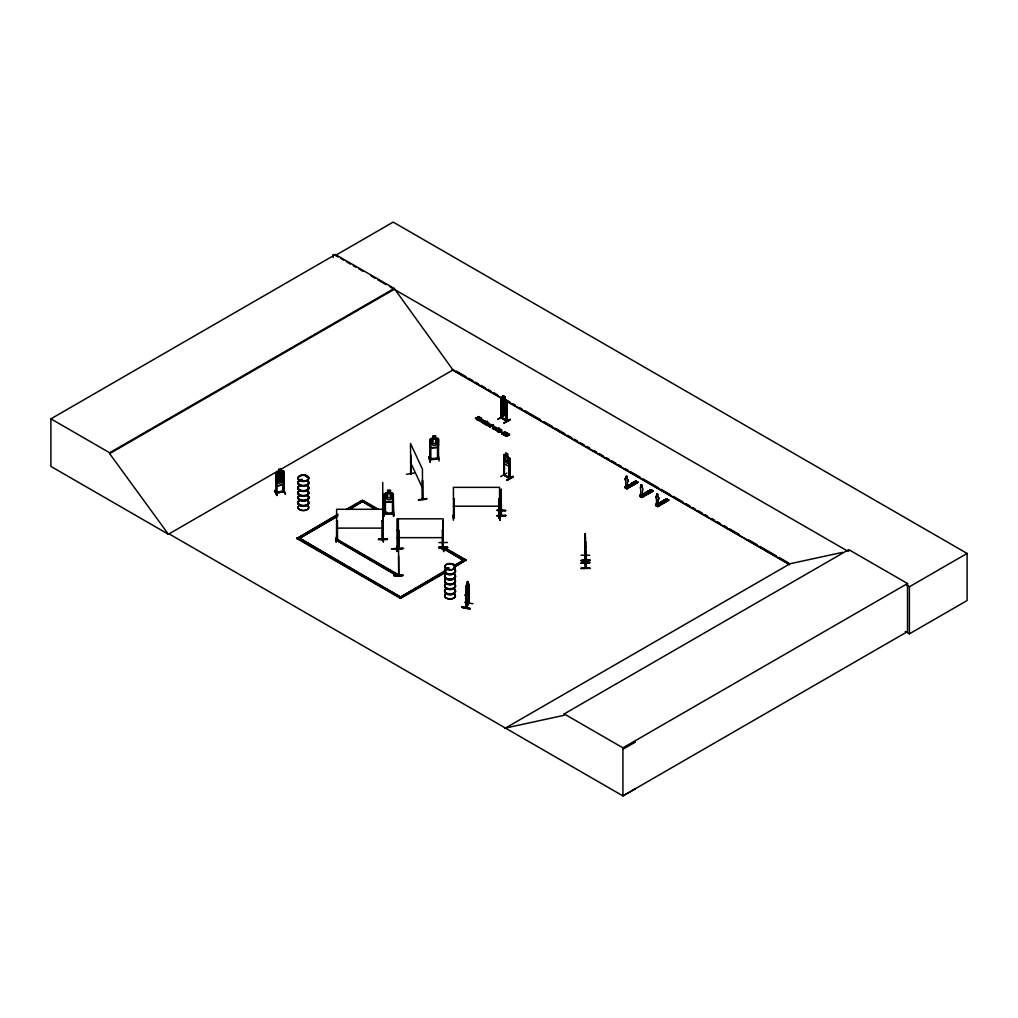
<?xml version="1.0" encoding="UTF-8"?>
<svg xmlns="http://www.w3.org/2000/svg" width="1018" height="1018" viewBox="0 0 1018 1018"><rect width="100%" height="100%" fill="white"/><g stroke="black" fill="none" stroke-linecap="round" stroke-linejoin="round"><path stroke-width="1.5" d="M500.996 504.724L500.945 501.276M585.248 550.725L585.579 555.93M585.261 544.961L585.465 541.563M500.881 504.355L501.021 507.931L501.123 489.034L501.123 515.693L501.123 514.459M500.907 497.509L501.123 499.571M500.856 500.691L500.843 502.039L500.945 495.053M500.856 499.634L500.881 498.387L500.831 501.314M585.35 555.866L585.465 554.046M585.299 544.719L585.337 543.676M585.299 552.418L585.337 551.374M627.215 487.444L627.584 481.501A1.921 1.107 60 0 0 627.292 478.867L627.292 477.175L627.215 478.918A1.921 1.107 60 0 1 627.495 481.552L627.584 481.501M642.243 485.408L642.243 487.597A1.921 1.107 60 0 1 642.612 490.18L642.243 496.122L640.538 494.939L640.538 496.313M658.048 505.246L658.328 499.354A1.921 1.107 60 0 0 658.137 496.669L658.048 496.72A1.921 1.107 60 0 1 658.328 499.354L658.137 505.195M466.002 595.708C468.662 593.965 460.429 598.164 468.305 592.069L468.496 589.295M468.318 592.107L468.611 589.32M626.439 488.411L626.961 488.844L626.668 487.647L627.953 487.1L627.953 487.915L625.841 486.68L625.65 480.394A1.921 1.107 60 0 1 625.943 478.091L625.879 476.246L626.961 476.297M625.765 486.858L626.274 486.171M626.312 486.311L626.121 487.991L625.917 485.917L626.375 486.566L625.637 486.668L626.503 486.566M641.238 495.346L641.136 495.397M656.648 504.699L656.406 498.247A1.921 1.107 60 0 1 656.686 495.944L656.865 493.857M470.036 608.497C455.848 604.387 462.554 609.464 470.061 608.433M585.185 555.472L585.439 560.371M585.744 541.105L585.77 568.133L585.579 562.47M585.795 560.371L585.63 555.548M585.795 567.382L585.465 567.408M585.223 537.008L585.439 567.586M485.675 424.226L485.955 422.763L487.966 422.75L485.955 423.157L485.675 424.621L485.141 423.921L485.675 424.621M479.974 418.144C485.739 417.774 474.121 420.765 479.567 420.256C481.132 419.747 483.817 420.256 481.298 419.836C483.983 420.879 477.671 422.076 479.16 419.391M465.799 587.742L466.129 586.381L465.824 607.988L468.636 603.267L465.799 607.186M468.318 603.789L468.598 584.485L468.484 603.343M468.904 603.432L468.891 584.536M485.141 424.315C481.107 423.259 491.669 419.34 485.471 422.89L487.966 423.144M383.112 513.11L382.73 493.832L382.857 539.731M398.331 518.531L398.725 575.043M398.725 575.386L398.636 556.159M299.788 480.318C300.539 478.116 302.091 481.59 299.839 480.229M306.214 476.399L306.787 476.36M446.38 568.655L448.022 568.528M447.449 568.795L447.182 568.795M453.061 564.697L453.341 565.308M647.015 492.292C646.023 494.061 649.268 492.165 647.168 492.381M663.596 501.989L662.82 502.179M663.761 501.963L662.514 501.759M443.364 543.052L442.983 541.932L443.364 543.141M443.021 523.825L443.021 547.595M501.034 510.12L501.505 511.201L501.123 510.069M501.098 514.523L501.429 515.693L501.123 491.923M656.177 505.691L667.223 499.316L656.165 505.704L655.63 504.368L656.75 503.719L655.783 505.119L657.513 506.111L658.633 504.801L658.786 505.717L657.017 504.495M411.005 462.859L410.738 474.235L410.509 443.466L422.445 469.196L422.47 499.52L422.508 498.26M383.073 512.41L387.209 512.461M382.73 538.166L382.73 539.349M506.888 407.251L506.188 409.236L501.48 406.526L500.932 403.815M509.738 464.501L509.051 466.499L509.802 464.552M443.021 546.411L443.733 551.68L443.263 546.322M506.748 411.832L506.188 413.753L506.888 411.845M506.748 413.919L506.048 415.917L501.289 413.232L500.729 410.534L500.856 397.644L503.007 398.051L503.007 395.735M641.391 495.27L640.64 494.875L640.64 496.25M657.106 503.974L656.508 504.584L657.348 504.063M276.107 472.925L276.069 483.741L276.934 485.955L283.309 484.835L284.251 482.367M283.195 480.14L284.098 477.747M284.213 477.798L283.284 480.254L276.858 481.285L276.043 479.173M438.453 445.07L437.587 447.5L430.958 447.856L430.092 445.655M393.19 499.749L392.248 502.039L385.644 502.065M393.279 499.762L392.312 502.116L385.644 502.116L384.766 499.762M274.555 490.638L277.061 495.486L274.631 490.307M640.907 484.924L641.658 484.683M503.656 415.764L497.878 419.098M503.935 415.866L497.827 419.403M506.799 473.128L500.691 476.628M430.321 461.676L429.023 457.044L430.321 461.943M429.952 462.019L429.023 457.044M336.436 537.084L336.093 542.136L336.513 537.148M384.562 510.845L384.142 516.19L384.562 511.1M396.829 546.322L396.893 551.298M396.867 551.616L396.867 546.297M504.941 396.778L502.867 395.658L504.941 396.778L504.941 399.094L506.951 401.067L506.951 421.325L500.843 417.864L501.619 417.278M501.658 418.004L501.441 417.456M452.832 515.223L453.366 520.236M506.328 420.307C493.603 413.83 509.178 420.167 506.837 421.287M509.191 459.385L509.954 459.589L509.191 459.385L509.115 478.218L509.522 477.417L510.018 478.46L503.948 474.922L503.859 454.931M507.308 433.375L504.075 435.246L503.592 434.571L504.953 432.141L501.759 433.515L502.167 434.139L504.953 432.535L504.992 431.657L505.602 432.396L504.343 434.622L507.308 432.994L504.343 434.622M503.592 434.966L504.953 432.535M504.343 434.228L505.602 432.001M478.664 418.538L477.06 419.187L475.393 418.067L477.862 419.085L477.213 417.291L478.269 416.629A1.451 0.84 0 0 1 479.096 416.706L480.343 417.596L479.631 418.334M508.046 435.5L506.43 436.149L505.335 435.131L507.168 435.653L506.582 434.241L507.651 433.592A1.451 0.84 0 0 1 508.466 433.668C511.965 436.391 505.475 431.976 506.709 436.098C501.569 433.821 509.369 438.771 507.702 433.923A1.451 0.84 0 0 1 508.466 434.062L509.725 434.953M466.397 588.735L466.46 607.581L465.799 607.873M468.904 603.394L466.104 608.051L466.206 586.928L467.669 581.507L467.644 583.963L468.585 583.187L468.598 603.852M466.142 586.432L467.58 581.494M466.829 583.199L467.402 582.271M466.829 583.963L467.402 583.034M466.053 586.419L468.229 582.754M465.71 588.837L468.522 584.192M465.684 589.906L468.522 585.274M657.183 504.114L657.055 505.73M301.061 480.318L300.259 480.102M306.965 476.577L306.113 476.513L306.787 476.831M437.778 458.52L429.927 458.749L438.516 458.253M429.914 459.462L438.516 458.94M437.549 458.991L437.638 440.158L438.453 440.285L437.676 440.323M446.38 568.413L447.449 568.566M632.751 483.665L631.987 484.25M283.182 491.274L275.942 492.241L275.802 493.005L284.098 491.605L283.182 491.758L283.271 472.912L284.098 472.95L283.348 473.077M275.954 492.954L276.718 492.852M276.642 483.448L276.654 493.094L276.718 474.197L275.891 474.159L276.718 474.197M275.878 492.483L283.997 490.892M283.335 491.02L284.098 491.096M284.149 491.134L284.149 491.821L276.069 493.17M284.149 491.821L284.098 471.563L283.195 470.952M504.648 412.812L505.666 411.526L504.788 403.472M276.96 476.602L276.094 477.582L276.96 476.602L283.284 475.495L284.251 476.144M275.942 492.241L276.082 493.196L276.018 472.912L276.883 471.932L283.233 470.863L284.187 471.525L284.149 482.367M276.043 472.963L276.909 471.996M494.01 429.431C495.715 427 494.939 429.558 497.42 428.603M494.735 428.832L496.021 427.407L493.234 427.967L496.021 427.802L494.735 429.227M337.48 539.069L336.653 538.853M453.354 517.157C455.67 517.246 452.348 516.419 453.519 517.869L453.417 487.368L499.558 487.368L499.647 517.818L499.622 516.94L498.68 517.335M453.506 517.602L454.295 517.818L454.206 498.807L453.417 498.82L454.206 498.985L454.181 517.844M442.27 548.587L443.046 548.358M397.096 548.358L397.096 549.326L396.995 518.824L443.135 518.824L443.046 549.326L444.573 547.506L466.155 559.964L453.85 567.65M384.626 512.919L385.593 512.919L384.74 512.907M384.626 513.606L393.19 513.568M392.312 512.919L393.279 512.919L392.439 512.907M431.021 447.78L437.511 447.373L438.554 445.133L438.542 438.86L437.549 438.096L430.983 438.504L430.08 439.394L430.13 459.678L438.453 459.118M430.181 439.471L430.983 438.504M495.282 428.018C488.347 431.098 497.751 423.59 493.234 428.362M492.457 428.54L494.264 426.389M466.04 606.868L466.104 607.517M656.775 493.908L657.45 493.806M387.705 490.472L387.705 492.852L384.766 493.603L384.804 513.836L393.101 513.836L393.101 512.868M493.234 427.967L494.684 426.631M430.779 459.602L430.741 458.711M437.727 458.278L438.542 459.105L438.453 438.898M422.241 498.349L422.445 499.469L422.521 480.165L422.763 499.482L422.597 498.298M487.304 423.819C488.106 426.262 486.973 425.486 487.215 423.806C493.832 424.913 484.772 422.89 487.66 425.677C483.639 424.671 489.9 421.337 489.722 424.57C488.207 426.148 490.103 423.183 488.296 423.475C486.579 425.015 491.198 423.984 487.609 424.022M447.856 568.68L446.406 568.451M453.443 565.015L453.634 564.914M646.888 492.343L647.652 492.928M662.578 501.67L663.596 501.594M501.569 397.147L500.894 417.902L500.894 398.992L501.658 399.183M504.394 454.537L509.802 458.329L509.802 478.575L503.757 475.088L503.783 454.868C506.824 456.662 505.501 450.236 505.793 455.351L504.788 455.542L504.788 459.869L505.793 462.299L507.664 463.381L508.669 462.108L508.669 457.782L507.664 456.433L507.804 454.041L505.73 452.921M503.783 454.868L504.432 454.41M506.748 414.008L506.888 405.622L501.441 401.728L500.729 402.237L501.467 401.83M500.729 404.324L502.828 404.757L502.765 400.239L504.852 401.346M500.729 404.426L501.403 403.955L506.811 407.747M337.416 539.082L336.589 538.827M381.89 539.553L381.979 520.72L382.768 520.898L381.979 520.72M382.73 482.392L382.857 539.553M396.905 549.096L397.847 549.3L397.694 548.384M453.417 516.966L454.295 517.335M442.346 530.263L443.135 530.442L442.346 530.263L442.283 549.3L443.135 548.409M443.046 549.3L442.27 549.275M498.795 516.953L498.871 517.882L498.769 498.82L499.558 498.985L498.769 498.82M498.871 517.857L499.622 517.628M499.533 517.844L498.782 517.831M385.415 512.868L385.415 513.836L385.504 494.773L384.715 494.773M393.164 513.11L384.651 513.123M497.14 430.385C495.702 433.019 501.632 427.522 498.553 428.871M500.741 431.734L501.136 431.136L500.08 430.856C494.621 434.037 501.683 427.802 501.823 430.945C497.013 434.533 502.956 429.863 500.08 430.856M433.006 438.516L431.594 439.369L431.594 443.695L433.006 445.464L435.64 445.299L437.053 443.364L437.053 439.038L435.64 438.351L435.729 435.895L432.904 436.073L432.994 438.465L432.917 436.124M637.904 482.29L626.681 488.665L624.798 487.38L636.39 481.514L624.632 487.495L626.07 486.006M634.71 481.489C639.355 484.886 632.941 480.152 635.97 481.285L625.345 487.889M624.619 487.482L636.225 481.234M637.357 482.087L635.83 480.84M653.022 491.121L641.76 497.369L653.072 491.134L650.871 489.683L651.393 490.205L640.322 496.555L639.66 496.16L650.871 489.683C647.397 490.091 655.121 492.89 649.751 490.18M666.535 498.947L668.877 500.258L657.793 506.646M655.643 505.297L666.65 498.896L668.164 499.863M657.272 506.213L658.786 504.903M501.378 401.766L506.811 405.66M504.788 403.701L505.806 405.049L505.806 409.376L504.788 410.648L502.892 409.58L501.874 407.149M504.788 405.788L506.073 406.589M500.729 408.447L501.352 411.107L506.188 413.753L501.467 411.017M169.141 533.903L168.479 534.297L50.9 466.409L50.9 418.843L335.482 254.538L394.233 288.45L452.985 369.941L502.408 398.471M335.482 254.538L335.482 255.416L393.19 222.102L967.1 553.448L967.1 600.531L909.392 633.845L905.269 631.453M50.9 418.843L109.651 452.755L394.233 288.45M635.385 788.797L622.927 795.898L169.064 533.865L168.39 534.246L109.651 453.634L394.233 289.328M168.39 534.246L453.646 369.559M501.53 397.287L506.239 399.845M479.834 418.283C477.913 413.054 478.18 424.684 475.928 417.762M506.544 402.008L506.251 420.956L506.544 402.008L507.155 421.197L501.2 417.724M507.091 402.326L506.328 402.135M479.974 418.538L478.18 419.62L479.376 420.536M478.651 418.703L478.333 417.355L481.349 418.131M480.89 421.172L483.028 419.938L480.318 419.123L479.376 420.141M481.272 419.823L483.079 420.472L482.061 421.643A1.323 0.763 0 0 0 482.15 422.165L483.894 422.903L482.15 422.559A1.323 0.763 0 0 1 482.061 422.037C488.271 421.045 484.632 420.129 480.636 421.719M481.234 420.981C481.374 421.414 478.447 420.103 481.908 420.587M485.102 422.177C483.855 420.141 481.387 423.144 483.894 422.903M483.665 423.463L487.457 421.363M445.655 572.383L400.57 598.419L296.849 538.535L337.836 514.281M346.031 509.547L362.433 500.08L378.569 509.394M489.683 426.542L489.162 425.995L490.116 425.346L491.669 425.791L490.091 426.771L493.463 424.824L489.683 426.936M490.269 426.198C494.01 423.819 486.871 425.397 490.269 426.593M493.463 425.219L491.999 425.588L493.463 424.824M296.849 538.535L337.836 514.866M347.405 509.344L356.962 503.821M359.698 502.243L362.433 500.665L377.207 509.204M337.658 515.757L298.032 539.222M348.589 509.445L363.617 500.767L349.95 509.242M299.394 538.433L337.658 516.342M504.05 422.992C523.023 411.806 491.07 430.232 510.451 419.671M495.372 429.825L498.209 428.667L495.779 430.067M498.489 429.227C497.115 429.532 500.182 426.758 498.209 429.062M495.372 430.22L497.789 428.82C501.467 430.461 498.489 429.596 499.927 429.252M499.062 428.196L498.171 428.184M499.24 429.265L499.927 428.858M499.991 430.092L497.471 430.678L498.273 431.899M498.591 427.929L498.553 429.265L496.733 430.449L497.955 430.869M497.866 431.657L501.645 429.558M499.367 432.523L501.785 431.467L500.423 430.652M501.759 433.515L504.992 431.657M501.759 433.91L505.602 432.396M503.592 434.571L507.308 432.994M335.533 539.782L336.729 539.069L396.829 573.796L395.646 575.068L335.533 539.782L395.646 574.483L396.829 573.796M335.533 540.367L337.416 539.553M382.819 513.225L384.002 512.538M382.819 513.81L384.002 513.123M504.304 456.573L503.757 456.255L504.368 475.444L503.948 474.235M507.727 456.395L509.802 458.329L509.725 478.587M503.719 461.116L504.343 463.775L509.115 466.46M504.279 475.444L504.521 464.297M509.127 478.193L509.394 463.979M509.725 477.9L504.368 474.948L510.018 477.773M506.849 480.28C525.873 468.649 493.984 487.635 513.314 476.933M506.888 479.923L513.008 476.424M445.833 570.322L399.374 597.731L428.069 581.163M454.028 565.588L464.959 559.276L466.155 560.549M430.805 579.586L440.374 574.063M443.097 572.485L445.833 570.907M455.402 565.384L463.597 560.651M296.849 537.949L400.57 597.833L445.655 571.798M453.85 567.064L466.155 559.964M625.854 478.129L625.943 478.091A1.921 1.107 60 0 0 625.574 480.445L625.65 480.394M630.715 483.792C636.174 486.248 628.348 484.199 631.847 483.143L633.883 484.492L631.847 483.143M632.84 482.57C638.299 485.026 630.473 482.977 633.959 481.921L635.995 483.27L633.959 481.921M627.953 487.1L626.668 487.647M637.866 482.023L626.274 488.424L637.65 482.227M626.935 488.818L638.044 482.456L635.83 481.005M642.243 485.904L640.984 484.784L640.971 486.769A1.921 1.107 60 0 0 640.691 489.073L640.831 495.232M642.243 487.597L642.333 485.853M650.871 489.683L639.928 496.326L639.826 495.244L641.111 494.684L641.264 496.606M641.111 494.684L639.826 495.244M645.756 492.47C651.215 494.926 643.389 492.877 646.875 491.821L648.924 493.17L646.875 491.821M647.881 491.249C653.34 493.705 645.501 491.656 649 490.6L651.036 491.949L649 490.6M651.265 489.912L640.373 496.58M642.027 497.522L641.709 496.326L642.829 495.69L642.994 496.593M642.994 495.779L641.709 496.326M650.871 489.531L652.907 490.701L641.734 497.369L639.686 496.199M656.686 494.239L656.775 495.893A1.921 1.107 60 0 0 656.495 498.196L657.297 504.368L656.432 503.999L656.343 505.437M666.663 498.655L655.465 505.284L657.832 506.633M656.037 505.526L667.172 499.304L666.663 498.807L667.197 499.316M668.317 499.749L657.106 506.226L668.711 499.825M657.513 506.455L668.711 499.978M504.775 728.455L790.032 563.756L842.586 552.329M505.437 728.061L564.188 715.285L564.188 713.923L848.77 549.618L907.522 583.53L907.522 631.593L622.927 795.898L622.927 747.836L907.522 583.53M848.77 550.98L848.109 551.374L390.136 286.961M906.669 585.185L909.392 586.762L967.1 553.448M622.927 749.21L635.385 742.109M494.01 429.049L497.42 428.222M656.737 504.292L656.928 504.19M492.457 428.145L495.282 427.624M443.135 549.313L442.436 549.046M300.221 479.707L300.883 479.872M447.475 568.591L446.686 568.617M502.892 402.632L501.874 402.835L501.747 409.312L502.765 411.743M501.747 404.986L502.765 404.795M430.856 459.614L430.779 440.578L430.003 440.629L430.067 459.652M278.792 473.904C285.498 471.512 277.558 474.439 277.52 477.289L277.52 481.616L278.881 483.232L281.413 482.786L282.775 480.7L282.775 476.373L281.413 475.839L284.149 476.182M277.011 476.666L278.907 476.335M276.972 485.802L283.309 484.835M278.741 469.311L281.49 468.904L281.401 471.309L282.762 471.856L282.762 476.182L281.401 478.256L278.856 478.689L277.494 477.06L277.494 472.746L278.856 471.741L278.741 469.311L278.741 471.627M283.042 489.225L285.358 494.086L283.386 489.213M285.434 494.01L283.386 489.174M410.788 454.868L411.017 474.083M414.784 472.886L406.449 474.337M418.449 499.813L426.796 498.515M396.969 549.058L397.784 549.096M397.694 549.3L397.784 530.263L396.995 530.263L397.784 530.263M438.542 456.509L439.038 461.116M428.985 457.095L429.469 456.675L430.385 462.032M501.505 417.495L500.818 417.125M504.368 474.757L503.694 474.363L504.483 474.541M283.386 491.923L283.271 483.894M487.966 422.75L485.09 423.119M585.235 536.664L585.554 563.705L585.223 533.788L585.388 535.43M585.439 538.802L585.375 540.202M585.299 543.128L585.312 541.487M585.299 545.444L585.337 547.06M585.375 546.424L585.35 548.168L585.223 541.334M581.049 555.217L589.702 555.243M589.944 559.976C583.467 562.534 573.936 559.506 589.944 560.015M589.956 560.574L581.303 560.447M581.049 563.094L589.702 562.941M581.316 568.477L589.956 568.298L581.316 568.489L581.303 567.815L589.956 568.349M581.303 568.209L589.944 568.057M500.971 493.552L501.021 498.616M382.883 512.219L387.209 512.601L382.73 513.11M499.622 514.841L499.749 520.173M498.871 517.169L499.647 517.131L498.705 517.169M454.206 517.818L453.519 517.844M383.022 520.007L383.073 538.904M337.416 520.72L336.627 520.72L337.416 520.72L337.505 539.553M398.636 530.416L398.636 549.3C416.769 546.539 377.64 549.847 396.944 548.753M382.883 536.779L383.366 542.136L382.883 537.046M387.209 538.955C360.474 539.756 405.546 539.235 378.556 539.006M387.209 539.565L378.556 539.629M336.716 538.815L336.564 539.756L337.505 539.235M382.768 539.731L382.081 539.756M394.157 548.651L402.81 548.6M402.81 575.119C386.878 574.394 396.206 577.575 402.81 575.081M394.17 575.768L402.81 575.755M394.157 575.501L402.81 575.45M390.352 490.472L390.352 492.852L391.765 493.615L391.765 497.942L390.352 499.8L387.705 499.8L386.28 497.942L386.28 493.615L387.705 492.852L387.603 490.396L390.441 490.396L390.441 492.776L393.279 493.59L393.762 516.19L393.355 511.138M387.603 490.447L390.441 490.447M385.669 492.776L392.286 492.776M393.19 494.773L392.414 494.773L392.503 513.836L392.503 512.868M384.715 494.952L385.504 494.952M392.414 494.952L393.19 494.952M501.123 503.414L500.996 504.559L500.983 502.905M453.417 506.2L499.558 506.2M382.768 509.28L336.627 509.28L336.538 539.731M496.949 510.412L505.602 510.4M505.602 510.591L496.949 510.311L505.602 510.705M442.932 520.936L443.021 535.315M336.627 528.113L382.768 528.113M396.995 537.657L443.135 537.657M438.847 542.607L447.5 542.479M438.847 547.277L447.5 547.277M438.847 547.595L447.5 547.531M437.702 459.182L437.638 440.158M489.925 426.402L488.564 425.6L490.511 424.544A1.336 0.776 0 0 1 491.338 424.659A1.552 0.903 0 0 1 491.999 425.193M489.925 426.796L488.564 425.995L490.511 424.926A1.336 0.776 0 0 1 491.338 425.04A1.552 0.903 0 0 1 491.999 425.588M483.868 422.495C480.814 422.203 484.797 419.925 485.586 421.923M647.333 492.368L647.982 492.737M472.886 603.712L464.704 602.376M398.662 575.005L398.725 574.356M500.054 515.184L500.156 520.211M393.304 510.807L393.355 516.126M640.958 495.41L640.946 494.595M657.195 493.781L658.048 496.72M502.892 403.408L504.788 404.477M506.073 415.777L501.403 413.143L500.792 410.559M335.482 255.416L338.218 256.994M340.954 258.572L343.69 260.15M346.413 261.728L350.51 264.095M353.246 265.673L355.982 267.25M358.718 268.828L362.815 271.195M371.01 275.929L375.108 278.296M377.843 279.874L386.038 284.595M456.395 371.137L466.002 376.685M468.751 378.276L472.874 380.656M475.61 382.234L478.358 383.824M481.107 385.402L485.23 387.782M487.978 389.372L490.714 390.963M493.463 392.541L497.586 394.92M507.193 400.468L509.942 402.059M512.69 403.637L515.426 405.228M519.549 407.607L522.298 409.185M525.046 410.776L540.151 419.492M544.261 421.872L552.507 426.631M555.243 428.209L564.863 433.757M567.599 435.348L571.722 437.727M574.47 439.305L577.219 440.896M579.967 442.486L584.077 444.853M586.826 446.444L589.575 448.035M593.685 450.401L596.433 451.992M599.182 453.583L603.305 455.962M606.054 457.54L608.789 459.131M611.538 460.709L615.661 463.088M618.41 464.679L621.145 466.257M625.268 468.636L628.017 470.227M630.766 471.805L640.373 477.353M643.121 478.944L658.226 487.66M660.962 489.251L670.582 494.799M673.318 496.377L682.938 501.938M685.674 503.516L689.797 505.895M692.545 507.486L695.294 509.064M698.043 510.654L702.153 513.034M704.901 514.612L707.65 516.202M711.76 518.582L714.509 520.16M717.257 521.75L720.006 523.328M724.129 525.708L726.865 527.299M729.613 528.876L739.221 534.437M748.841 539.985L757.074 544.732M759.822 546.322L776.301 555.828M779.037 557.419L788.657 562.967M505.157 400.061L789.357 564.15M452.081 369.814L500.296 397.656M505.806 400.837L789.561 564.659M502.93 403.192L504.813 404.273M656.343 504.063L658.633 505.462L658.633 504.801M624.798 486.566L626.668 488.309M639.991 495.995L641.709 496.988M499.062 428.591L498.642 428.845M487.609 423.641L488.894 424.379M487.304 424.213L488.971 425.18M447.296 549.669L463.61 559.086M376.024 509.305L362.433 501.454L374.662 509.102M443.39 548.193L463.775 560.549L443.39 548.778L444.573 547.506M338.091 540.469L340.814 542.047M343.55 543.625L396.829 574.381M345.789 565.423L299.216 537.949L400.57 597.044L360.856 574.114M348.525 567.001L358.107 572.536M564.188 713.923L622.927 747.836M657.539 493.972L658.022 494.812M626.706 476.169L627.19 477.009M410.598 474.146L410.788 465.455M656.775 504.394L656.75 503.719M626.477 486.464L625.599 486.197L625.599 487.571M480.343 417.991L479.096 417.1A1.451 0.84 0 0 0 478.269 417.024C476.386 417.431 478.676 420.179 476.004 418.004M508.02 435.666L507.448 434.406L509.178 435.233M506.15 399.947L506.811 401.105M276.909 485.891L276.158 483.715M274.567 490.6L277.061 495.486M410.509 462.299L422.445 488.029M466.206 591.254L466.677 592.336L468.026 588.264L467.555 581.622M585.197 563.679L585.465 568.095M426.911 499.087L418.474 500.182M398.725 548.855L398.636 529.971M430.779 440.578L430.003 440.629M589.956 560.651L581.316 560.778M585.223 533.788L585.439 538.853M585.223 549.033L585.299 550.56M585.337 539.362L585.312 533.788M500.971 501.098L501.009 502.625M585.185 540.52L585.223 543.192M585.185 548.218L585.223 550.891M500.881 503.834L500.958 500.283M500.843 496.682L500.856 499.838M909.392 586.762L909.392 633.845M642.829 495.69L642.829 496.339M627.788 486.998L627.788 487.66L625.497 486.248L625.497 487.622M504.877 396.816L505.806 404.846L504.813 406.131L502.93 405.049L501.938 402.606L502.93 395.62M501.658 413.321L501.505 418.182M501.441 399.31L501.314 418.144M498.833 429.023L498.896 429.851M384.868 493.577L384.868 499.8M333.179 254.36L333.179 257.478M283.271 472.912L283.271 476.055M276.642 474.032L276.642 477.175M109.651 452.755L109.651 453.634M308.11 486.528A5.472 3.156 0 0 1 303.377 491.261A5.472 3.156 0 0 1 298.63 486.528M308.034 486.858A5.383 3.105 0 0 1 303.377 491.516A5.383 3.105 0 0 1 298.707 486.858M308.021 490.918A5.357 3.092 0 0 1 303.377 495.562A5.357 3.092 0 0 1 298.732 490.918M308.021 491.249A5.37 3.105 0 0 1 303.377 495.906A5.37 3.105 0 0 1 298.719 491.249M308.11 481.336A5.472 3.156 0 0 1 303.377 486.07A5.472 3.156 0 0 1 298.63 481.336M299.508 480.674A5.472 3.156 0 0 1 301.952 479.86M308.047 485.98A5.395 3.118 0 0 1 303.377 490.651A5.395 3.118 0 0 1 298.694 485.98M308.047 481.654A5.395 3.118 0 0 1 303.377 486.324A5.395 3.118 0 0 1 298.694 481.654M299.559 481.018A5.395 3.118 0 0 1 301.977 480.203M308.11 486.26A5.472 3.156 0 0 1 303.377 490.994A5.472 3.156 0 0 1 298.63 486.26M308.11 481.069A5.472 3.156 0 0 1 303.377 485.802A5.472 3.156 0 0 1 298.63 481.069M299.508 480.407A5.472 3.156 0 0 1 301.952 479.593M308.034 480.789A5.383 3.105 0 0 1 303.377 485.446A5.383 3.105 0 0 1 298.707 480.789M299.559 480.14A5.383 3.105 0 0 1 301.977 479.338M308.11 501.34A5.472 3.156 0 0 1 303.377 506.073A5.472 3.156 0 0 1 298.63 501.34M308.034 501.67A5.383 3.105 0 0 1 303.377 506.328A5.383 3.105 0 0 1 298.707 501.67M308.021 505.73A5.357 3.092 0 0 1 303.377 510.374A5.357 3.092 0 0 1 298.732 505.73M308.021 491.694A5.37 3.105 0 0 1 303.377 496.351A5.37 3.105 0 0 1 298.719 491.694M308.06 506.01A5.408 3.118 0 0 1 303.377 510.692A5.408 3.118 0 0 1 298.694 506.01M308.06 491.401A5.408 3.118 0 0 1 303.377 496.084A5.408 3.118 0 0 1 298.694 491.401M308.11 496.148A5.472 3.156 0 0 1 303.377 500.881A5.472 3.156 0 0 1 298.63 496.148M308.047 500.792A5.395 3.118 0 0 1 303.377 505.462A5.395 3.118 0 0 1 298.694 500.792M308.047 496.466A5.395 3.118 0 0 1 303.377 501.136A5.395 3.118 0 0 1 298.694 496.466M308.11 501.072A5.472 3.156 0 0 1 303.377 505.806A5.472 3.156 0 0 1 298.63 501.072M308.11 495.881A5.472 3.156 0 0 1 303.377 500.614A5.472 3.156 0 0 1 298.63 495.881M308.034 495.601A5.383 3.105 0 0 1 303.377 500.258A5.383 3.105 0 0 1 298.707 495.601M454.779 574.979A5.472 3.156 0 0 1 450.045 579.726A5.472 3.156 0 0 1 445.311 574.979M454.715 575.31A5.395 3.118 0 0 1 450.045 579.98A5.395 3.118 0 0 1 445.375 575.31M454.702 579.357A5.37 3.105 0 0 1 450.045 584.014A5.37 3.105 0 0 1 445.388 579.357M454.728 579.662A5.408 3.118 0 0 1 450.045 584.345A5.408 3.118 0 0 1 445.362 579.662M454.779 569.787A5.472 3.156 0 0 1 450.045 574.521A5.472 3.156 0 0 1 445.311 569.787M446.177 569.138A5.472 3.156 0 0 1 448.633 568.311M454.702 574.445A5.383 3.105 0 0 1 450.045 579.102A5.383 3.105 0 0 1 445.388 574.445M454.715 570.105A5.395 3.118 0 0 1 450.045 574.788A5.395 3.118 0 0 1 445.375 570.105M446.228 569.469A5.395 3.118 0 0 1 448.645 568.655M454.779 574.712A5.472 3.156 0 0 1 450.045 579.458A5.472 3.156 0 0 1 445.311 574.712M454.779 569.52A5.472 3.156 0 0 1 450.045 574.254A5.472 3.156 0 0 1 445.311 569.52M446.177 568.871A5.472 3.156 0 0 1 448.633 568.044M454.715 569.24A5.395 3.118 0 0 1 450.045 573.91A5.395 3.118 0 0 1 445.375 569.24M446.228 568.591A5.395 3.118 0 0 1 448.645 567.789M454.779 589.791A5.472 3.156 0 0 1 450.045 594.537A5.472 3.156 0 0 1 445.311 589.791M454.715 590.122A5.395 3.118 0 0 1 450.045 594.792A5.395 3.118 0 0 1 445.375 590.122M454.702 594.168A5.37 3.105 0 0 1 450.045 598.826A5.37 3.105 0 0 1 445.388 594.168M454.702 580.158A5.37 3.105 0 0 1 450.045 584.803A5.37 3.105 0 0 1 445.388 580.158M454.728 594.474A5.408 3.118 0 0 1 450.045 599.157A5.408 3.118 0 0 1 445.362 594.474M454.728 579.853A5.408 3.118 0 0 1 450.045 584.536A5.408 3.118 0 0 1 445.362 579.853M454.779 584.599A5.472 3.156 0 0 1 450.045 589.333A5.472 3.156 0 0 1 445.311 584.599M454.702 589.257A5.383 3.105 0 0 1 450.045 593.914A5.383 3.105 0 0 1 445.388 589.257M454.715 584.917A5.395 3.118 0 0 1 450.045 589.6A5.395 3.118 0 0 1 445.375 584.917M454.779 589.524A5.472 3.156 0 0 1 450.045 594.27A5.472 3.156 0 0 1 445.311 589.524M454.779 584.332A5.472 3.156 0 0 1 450.045 589.066A5.472 3.156 0 0 1 445.311 584.332M454.715 584.052A5.395 3.118 0 0 1 450.045 588.722A5.395 3.118 0 0 1 445.375 584.052M461.854 607.148L470.061 608.828L461.854 607.148M505.526 410.305L503.757 407.149C503.096 410.318 500.487 407.836 503.325 406.386L502.052 403.026L503.719 406.093C504.47 403.026 506.888 405.622 504.164 406.882L505.526 410.305M282.559 481.807L281.681 482.023L280.192 480.051L277.838 482.723L279.619 479.643L277.914 477.302L280.154 479.033L282.457 476.5L280.739 479.465L282.559 481.807M467.555 584.714L466.677 586.152L466.677 590.478L467.555 589.04L467.555 584.714M652.513 490.638L641.315 497.102L652.538 490.74M280.955 473.981L279.326 474.273L279.326 475.05L280.955 474.757L280.955 473.981M281.413 476.615L278.881 477.06L278.881 481.387L281.413 480.941L281.413 476.615M280.943 469.451L279.314 469.731L279.314 470.507L280.943 470.227L280.943 469.451M281.401 472.085L278.856 472.505L278.856 476.831L281.401 476.411L281.401 472.085M435.17 436.455L433.477 436.557L433.477 437.333L435.17 437.218L435.17 436.455M435.64 439.127L433.006 439.292L433.006 443.606L435.64 443.454L435.64 439.127M585.439 546.501L585.375 547.9L585.439 546.501M585.235 549.198L585.159 552.023L585.235 549.198M589.702 562.687L581.062 563.221L589.702 562.687M501.021 498.565L500.945 499.965L501.021 498.565M389.881 490.918L388.176 490.918L388.176 491.694L389.881 491.694L389.881 490.918M390.352 493.615L387.705 493.615L387.705 497.942L390.352 497.942L390.352 493.615M505.602 515.312L496.949 515.973L505.602 515.961L505.602 515.312M505.602 515.63L496.949 515.63L505.602 515.719M447.5 547.213L438.847 547.213L438.847 547.875L447.5 547.875L447.5 547.213M504.444 401.576L503.236 400.888L504.444 402.352L504.444 401.576M504.317 403.739L503.096 403.052L504.317 404.515L504.317 403.739M504.648 406.64L502.765 405.558L502.765 409.885L504.648 410.954L504.648 406.64M504.788 408.791L502.892 407.722L502.93 398.865L504.813 399.947L504.788 408.791M504.47 397.045L503.274 396.358L504.47 397.822L504.47 397.045M667.592 500.474L665.543 499.291L667.592 500.474M666.841 500.907L664.792 499.723L666.841 500.907M665.721 501.556L663.672 500.372L665.721 501.556M664.716 502.129L662.68 500.945L664.716 502.129M663.596 502.777L661.56 501.594L663.596 502.777M507.333 454.308L506.124 453.608L507.333 455.084L507.333 454.308M507.664 457.209L505.793 456.128L505.793 460.454L507.664 461.536L507.664 457.209M300.692 480.674A5.37 3.105 0 0 0 308.747 477.989A5.37 3.105 0 0 0 300.692 475.304A5.37 3.105 0 0 0 300.692 480.674M300.692 481.12A5.37 3.105 0 0 0 308.747 478.435A5.37 3.105 0 0 0 300.692 475.75A5.37 3.105 0 0 0 300.692 481.12M300.666 480.878A5.408 3.118 0 0 0 308.772 478.167A5.408 3.118 0 0 0 300.666 475.47A5.408 3.118 0 0 0 300.666 480.878M447.347 569.316A5.408 3.118 0 0 0 455.453 566.619A5.408 3.118 0 0 0 447.347 563.908A5.408 3.118 0 0 0 447.347 569.316M447.36 569.558A5.37 3.105 0 0 0 455.415 566.873A5.37 3.105 0 0 0 447.36 564.188A5.37 3.105 0 0 0 447.36 569.558"/></g></svg>
